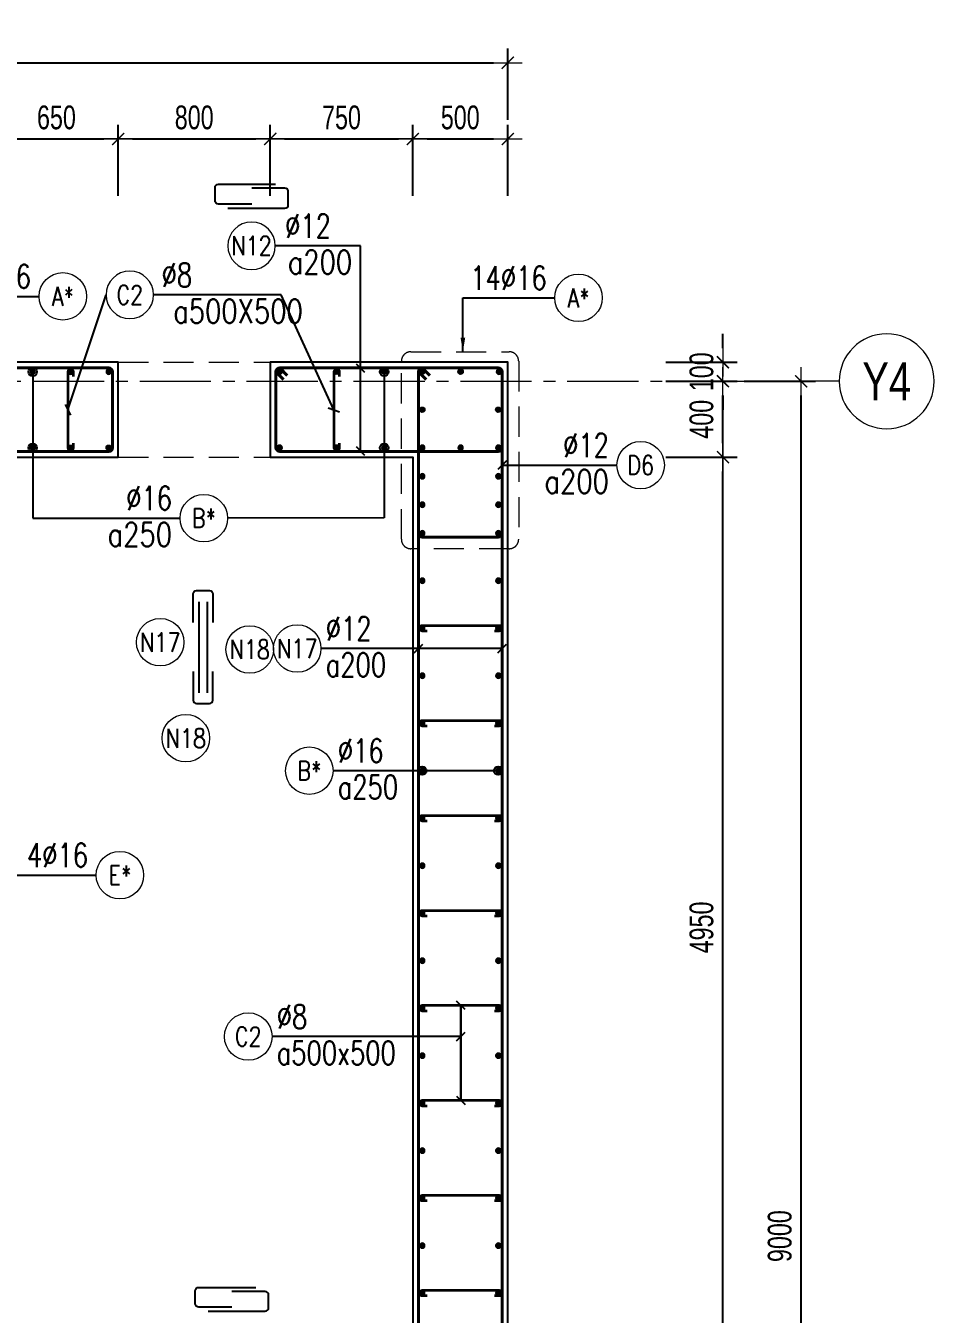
# Model space of a CAD drawing. Header units: millimetres. Extents: x 931337 to 1117500, y 19732 to 157199.
# Drawn here: x 957113 to 961893, y 67422 to 74204 of the extents above; entities that cross this region are included whole.
import ezdxf
from ezdxf.enums import TextEntityAlignment as Align

# ---------------------------------------------------------------- set-up
doc = ezdxf.new("R2010")
doc.units = ezdxf.units.MM
doc.header["$MEASUREMENT"] = 0
for name, pattern in [('HIDDEN', [9.525, 6.35, -3.175]), ('HIDDEN2', [4.7625, 3.175, -1.5875]), ('HT_Dim Grid$0$CENTER2', [1.125, 0.75, -0.125, 0.125, -0.125]), ('HT_Grid$0$CENTER2', [1.125, 0.75, -0.125, 0.125, -0.125])]:
    doc.linetypes.add(name, pattern=pattern)
doc.layers.get('0').update_dxf_attribs({"lineweight": 20})
doc.layers.get('Defpoints').update_dxf_attribs({"color": 151, "lineweight": 9})
for name, color, linetype in [('Hidden', 9, 'HIDDEN'), ('Leader', 6, 'Continuous'), ('Ligature', 1, 'Continuous')]:
    doc.layers.add(name, color=color, linetype=linetype)
for name, color, linetype, lineweight in [('HT_Core wall _B3F-B1F$0$NDC_S_WALL', 6, 'Continuous', 25), ('HT_Dim Grid$0$NDC_S_AXIS', 5, 'HT_Dim Grid$0$CENTER2', 13), ('HT_Dim Grid$0$NDC_S_SYMBOL', 1, 'Continuous', 15), ('HT_Dim Grid$0$NDC_S_TEXT SYMBOL', 7, 'Continuous', 20), ('HT_Grid$0$NDC_S_AXIS', 5, 'HT_Grid$0$CENTER2', 13), ('KC-LEADER', 153, 'Continuous', 18), ('KC-THEP', 6, 'Continuous', 40), ('NDC_S_BEAM', 3, 'HIDDEN2', 20), ('NDC_S_DIM', 1, 'Continuous', 15), ('NDC_S_HIDDEN', 8, 'HIDDEN2', 13), ('NDC_S_LEADER', 1, 'Continuous', 15), ('NDC_S_REBAR', 4, 'Continuous', 35), ('NDC_S_STIRRUP', 4, 'Continuous', 40), ('NDC_S_VN TEXT', 7, 'Continuous', 20)]:
    doc.layers.add(name, color=color, linetype=linetype, lineweight=lineweight)
doc.styles.add('HT_Dim Grid$0$NDC_ANNO', font='', dxfattribs={"width": 0.8})
doc.styles.add('NDC_ARIAL', font='arial.ttf', dxfattribs={"width": 0.85})
doc.styles.add('NDC_DIM', font='', dxfattribs={"width": 0.75})
doc.styles.add('NDC_EN TXT', font='romans.shx', dxfattribs={"width": 0.8})
doc.styles.get('HT_Dim Grid$0$NDC_ANNO').set_extended_font_data('Dotum')
doc.styles.get('NDC_DIM').set_extended_font_data('Dotum')
doc.dimstyles.new('NDC_1-50', dxfattribs={"dimscale": 50, "dimtxt": 2.5, "dimasz": 1, "dimexe": 1.5, "dimexo": 0, "dimgap": 0.8, "dimtad": 1, "dimdec": 0, "dimdsep": 46, "dimtxsty": 'NDC_ARIAL', "dimblk": 'DIMMARK', "dimcen": 49999.938995, "dimdle": 1.5, "dimclrd": 1, "dimclre": 1, "dimclrt": 3, "dimadec": 0, "dimazin": 0, "dimtfac": 1, "dimtdec": 0, "dimtix": 1, "dimtmove": 2, "dimatfit": 3, "dimfxl": 1, "dimarcsym": 0})
doc.dimstyles.new('NDC_dim_30', dxfattribs={"dimscale": 30, "dimtxt": 2.5, "dimasz": 1.5, "dimexe": 1.5, "dimexo": 2.5, "dimgap": 1, "dimtad": 1, "dimdec": 0, "dimzin": 0, "dimdsep": 46, "dimtxsty": 'NDC_DIM', "dimblk": 'DIMMARK', "dimcen": 0.09, "dimdle": 1.2, "dimclrd": 1, "dimclre": 1, "dimclrt": 3, "dimadec": 0, "dimazin": 0, "dimtfac": 1, "dimtdec": 0, "dimtix": 1, "dimtofl": 0, "dimtmove": 0, "dimatfit": 3, "dimfxl": 6, "dimfxlon": 1, "dimtolj": 1, "dimtzin": 0, "dimarcsym": 0})
doc.dimstyles.new('NDC_dim_50', dxfattribs={"dimscale": 50, "dimtxt": 2.5, "dimasz": 1.5, "dimexe": 1.5, "dimexo": 2.5, "dimgap": 1, "dimtad": 1, "dimdec": 0, "dimzin": 0, "dimdsep": 46, "dimtxsty": 'NDC_DIM', "dimblk": 'DIMMARK', "dimcen": 0.09, "dimdle": 1.2, "dimclrd": 1, "dimclre": 1, "dimclrt": 3, "dimadec": 0, "dimazin": 0, "dimtfac": 1, "dimtdec": 0, "dimtix": 1, "dimtofl": 0, "dimtmove": 0, "dimatfit": 3, "dimfxl": 6, "dimfxlon": 1, "dimtolj": 1, "dimtzin": 0, "dimarcsym": 0})

# ---------------------------------------------------------------- blocks, each defined once
blk = doc.blocks.new('THEP')
at = {"layer": 'KC-LEADER', "color": 6}
blk.add_circle((0, 0), 14, dxfattribs=at)
at = {"layer": 'KC-THEP'}
for p, q in [((-14, 0), (14, 0)), ((9.9, 9.9), (-9.9, -9.9)), ((-9.9, 9.9), (9.9, -9.9)), ((0, 14), (0, -14))]:
    blk.add_line(p, q, dxfattribs=at)
blk = doc.blocks.new('DIMMARK')
at = {"layer": 'NDC_S_DIM', "color": 1}
blk.add_line((-1.5, 0), (1, 0), dxfattribs=at)
at = {"layer": 'NDC_S_DIM', "color": 2, "const_width": 0.1}
blk.add_lwpolyline([(-0.424, -0.424), (0.424, 0.424)], dxfattribs=at)
blk = doc.blocks.new('*U9')
blk.add_circle((2.5, 0), 2.5)
at = {"layer": 'NDC_S_VN TEXT', "color": 3, "style": 'NDC_EN TXT', "width": 0.75}
blk.add_attdef('DK2', text='', height=2.5, dxfattribs=at).set_placement((-0.85, 0.85), align=Align.RIGHT)
at = {"layer": 'NDC_S_VN TEXT', "color": 7, "style": 'NDC_EN TXT', "width": 0.8}
blk.add_attdef('SH3', text='', height=2, dxfattribs=at).set_placement((2.5, 0), align=Align.MIDDLE)
blk = doc.blocks.new('*U10')
blk.add_circle((2.5, 0), 2.5)
at = {"layer": 'NDC_S_VN TEXT', "color": 3, "style": 'NDC_EN TXT'}
for tag, width, p in [('DK2', 0.75, (-0.85, 0.85)), ('KC2', 0.8, (-0.85, -2.97))]:
    blk.add_attdef(tag, text='', height=2.5, dxfattribs=dict(at, width=width)).set_placement(p, align=Align.RIGHT)
at = {"layer": 'NDC_S_VN TEXT', "color": 7, "style": 'NDC_EN TXT', "width": 0.8}
blk.add_attdef('SH3', text='', height=2, dxfattribs=at).set_placement((2.5, 0), align=Align.MIDDLE)
blk = doc.blocks.new('A$C72321851')
at = {"layer": 'Ligature'}
for points in [[(-60.9, -129.3), (-60.9, 170.9, -0.414214), (-43.3, 188.5), (25.8, 188.5, -0.414214), (43.4, 170.9), (43.4, -4.3)], [(-39.7, -4.3), (-39.7, -179.5, 0.414214), (-22.1, -197.1), (47, -197.1, 0.414214), (64.6, -179.5), (64.6, 120.7)]]:
    blk.add_lwpolyline(points, format="xyb", dxfattribs=at)
blk = doc.blocks.new('*U11')
blk.add_circle((-2.5, 0), 2.5)
at = {"layer": 'NDC_S_VN TEXT', "color": 3, "style": 'NDC_EN TXT', "width": 0.75}
for tag, p in [('DK1', (0.5, 0.85)), ('KC1', (0.5, -2.97))]:
    blk.add_attdef(tag, p, '', height=2.5, dxfattribs=at)
at = {"layer": 'NDC_S_VN TEXT', "color": 7, "style": 'NDC_EN TXT', "width": 0.8}
blk.add_attdef('SH2', text='', height=2, dxfattribs=at).set_placement((-2.5, 0), align=Align.MIDDLE)
blk = doc.blocks.new('*U12')
blk.add_circle((-2.5, 0), 2.5)
at = {"layer": 'NDC_S_VN TEXT', "color": 3, "style": 'NDC_EN TXT', "width": 0.75}
for tag, p in [('DK1', (0.5, 0.85)), ('KC1', (0.5, -2.97))]:
    blk.add_attdef(tag, p, '', height=2.5, dxfattribs=at)
at = {"layer": 'NDC_S_VN TEXT', "color": 7, "style": 'NDC_EN TXT', "width": 0.8}
blk.add_attdef('SH2', text='', height=2, dxfattribs=at).set_placement((-2.5, 0), align=Align.MIDDLE)
blk = doc.blocks.new('A$C7BC65A55')
at = {"layer": 'Ligature'}
for p, q in [((-15.2, 372, 0), (-15.2, 38.5, 0)), ((15.2, 372, 0), (15.2, 38.5, 0))]:
    blk.add_line(p, q, dxfattribs=at)
for points in [[(-36.2, 296.5), (-36.2, 400.9, -0.414214), (-24, 413.1), (24, 413.1, -0.414214), (36.2, 400.9), (36.2, 296.5)], [(-36.2, 116.5), (-36.2, 12.2, 0.414214), (-24, 0), (24, 0, 0.414214), (36.2, 12.2), (36.2, 116.5)]]:
    blk.add_lwpolyline(points, format="xyb", dxfattribs=at)
blk = doc.blocks.new('*D723')
at = {"layer": 'Defpoints', "color": 0, "ltscale": 200, "transparency": 16777216}
for p in [(957599.2, 73608.4), (956949.2, 71932.7), (957599.2, 71932.7)]:
    blk.add_point(p, dxfattribs=at)
at = {"layer": 'NDC_S_DIM', "color": 1, "lineweight": -2, "ltscale": 200, "transparency": 16777216}
for p, q in [((956949.2, 73308.4), (956949.2, 73683.4)), ((957599.2, 73308.4), (957599.2, 73683.4)), ((957024.2, 73608.4), (957524.2, 73608.4))]:
    blk.add_line(p, q, dxfattribs=at)
at = {"layer": 'NDC_S_DIM', "color": 1, "lineweight": -2, "ltscale": 200, "transparency": 16777216, "xscale": 75, "yscale": 75, "zscale": 75, "rotation": 180}
blk.add_blockref('DIMMARK', (956949.2, 73608.4), dxfattribs=at)
at = {"layer": 'NDC_S_DIM', "color": 1, "lineweight": -2, "ltscale": 200, "transparency": 16777216, "xscale": 75, "yscale": 75, "zscale": 75}
blk.add_blockref('DIMMARK', (957599.2, 73608.4), dxfattribs=at)
at = {"layer": 'NDC_S_DIM', "color": 3, "ltscale": 200, "transparency": 16777216, "insert": (957274.2, 73721), "char_height": 125, "attachment_point": 5, "style": 'NDC_DIM'}
blk.add_mtext('\\A1;650', dxfattribs=at)
blk = doc.blocks.new('*D724')
at = {"layer": 'Defpoints', "color": 0, "ltscale": 200, "transparency": 16777216}
for p in [(958399.2, 73608.4), (957599.2, 71932.7), (958399.2, 71932.7)]:
    blk.add_point(p, dxfattribs=at)
at = {"layer": 'NDC_S_DIM', "color": 1, "lineweight": -2, "ltscale": 200, "transparency": 16777216}
for p, q in [((957599.2, 73308.4), (957599.2, 73683.4)), ((958399.2, 73308.4), (958399.2, 73683.4)), ((957674.2, 73608.4), (958324.2, 73608.4))]:
    blk.add_line(p, q, dxfattribs=at)
at = {"layer": 'NDC_S_DIM', "color": 1, "lineweight": -2, "ltscale": 200, "transparency": 16777216, "xscale": 75, "yscale": 75, "zscale": 75, "rotation": 180}
blk.add_blockref('DIMMARK', (957599.2, 73608.4), dxfattribs=at)
at = {"layer": 'NDC_S_DIM', "color": 1, "lineweight": -2, "ltscale": 200, "transparency": 16777216, "xscale": 75, "yscale": 75, "zscale": 75}
blk.add_blockref('DIMMARK', (958399.2, 73608.4), dxfattribs=at)
at = {"layer": 'NDC_S_DIM', "color": 3, "ltscale": 200, "transparency": 16777216, "insert": (957999.2, 73721), "char_height": 125, "attachment_point": 5, "style": 'NDC_DIM'}
blk.add_mtext('\\A1;800', dxfattribs=at)
blk = doc.blocks.new('*D725')
at = {"layer": 'Defpoints', "color": 0, "ltscale": 200, "transparency": 16777216}
for p in [(959149.2, 73608.4), (958399.2, 71932.7), (959149.2, 71932.7)]:
    blk.add_point(p, dxfattribs=at)
at = {"layer": 'NDC_S_DIM', "color": 1, "lineweight": -2, "ltscale": 200, "transparency": 16777216}
for p, q in [((958399.2, 73308.4), (958399.2, 73683.4)), ((959149.2, 73308.4), (959149.2, 73683.4)), ((958474.2, 73608.4), (959074.2, 73608.4))]:
    blk.add_line(p, q, dxfattribs=at)
at = {"layer": 'NDC_S_DIM', "color": 1, "lineweight": -2, "ltscale": 200, "transparency": 16777216, "xscale": 75, "yscale": 75, "zscale": 75, "rotation": 180}
blk.add_blockref('DIMMARK', (958399.2, 73608.4), dxfattribs=at)
at = {"layer": 'NDC_S_DIM', "color": 1, "lineweight": -2, "ltscale": 200, "transparency": 16777216, "xscale": 75, "yscale": 75, "zscale": 75}
blk.add_blockref('DIMMARK', (959149.2, 73608.4), dxfattribs=at)
at = {"layer": 'NDC_S_DIM', "color": 3, "ltscale": 200, "transparency": 16777216, "insert": (958774.2, 73721), "char_height": 125, "attachment_point": 5, "style": 'NDC_DIM'}
blk.add_mtext('\\A1;750', dxfattribs=at)
blk = doc.blocks.new('*D726')
at = {"layer": 'Defpoints', "color": 0, "ltscale": 200, "transparency": 16777216}
for p in [(959649.2, 73608.4), (959149.2, 71932.7), (959649.2, 71891)]:
    blk.add_point(p, dxfattribs=at)
at = {"layer": 'NDC_S_DIM', "color": 1, "lineweight": -2, "ltscale": 200, "transparency": 16777216}
for p, q in [((959149.2, 73308.4), (959149.2, 73683.4)), ((959649.2, 73308.4), (959649.2, 73683.4)), ((959224.2, 73608.4), (959574.2, 73608.4))]:
    blk.add_line(p, q, dxfattribs=at)
at = {"layer": 'NDC_S_DIM', "color": 1, "lineweight": -2, "ltscale": 200, "transparency": 16777216, "xscale": 75, "yscale": 75, "zscale": 75, "rotation": 180}
blk.add_blockref('DIMMARK', (959149.2, 73608.4), dxfattribs=at)
at = {"layer": 'NDC_S_DIM', "color": 1, "lineweight": -2, "ltscale": 200, "transparency": 16777216, "xscale": 75, "yscale": 75, "zscale": 75}
blk.add_blockref('DIMMARK', (959649.2, 73608.4), dxfattribs=at)
at = {"layer": 'NDC_S_DIM', "color": 3, "ltscale": 200, "transparency": 16777216, "insert": (959399.2, 73721), "char_height": 125, "attachment_point": 5, "style": 'NDC_DIM'}
blk.add_mtext('\\A1;500', dxfattribs=at)
blk = doc.blocks.new('*D736')
at = {"layer": 'Defpoints', "color": 0, "ltscale": 200, "transparency": 16777216}
for p in [(959149.2, 71932.7), (960781.5, 71932.7), (959149.2, 66982.7)]:
    blk.add_point(p, dxfattribs=at)
at = {"layer": 'NDC_S_DIM', "color": 1, "lineweight": -2, "ltscale": 200, "transparency": 16777216}
for p, q in [((960481.5, 71932.7), (960856.5, 71932.7)), ((960781.5, 67057.7), (960781.5, 71857.7)), ((960481.5, 66982.7), (960856.5, 66982.7))]:
    blk.add_line(p, q, dxfattribs=at)
at = {"layer": 'NDC_S_DIM', "color": 1, "lineweight": -2, "ltscale": 200, "transparency": 16777216, "xscale": 75, "yscale": 75, "zscale": 75}
for p, rotation in [((960781.5, 71932.7), 90), ((960781.5, 66982.7), 270)]:
    blk.add_blockref('DIMMARK', p, dxfattribs=dict(at, rotation=rotation))
at = {"layer": 'NDC_S_DIM', "color": 3, "ltscale": 200, "transparency": 16777216, "insert": (960668.9, 69457.7), "char_height": 125, "attachment_point": 5, "rotation": 90, "style": 'NDC_DIM'}
blk.add_mtext('\\A1;4950', dxfattribs=at)
blk = doc.blocks.new('*D737')
at = {"layer": 'Defpoints', "color": 0, "ltscale": 200, "transparency": 16777216}
for p in [(959149.2, 72332.7), (960781.5, 72332.7), (959149.2, 71932.7)]:
    blk.add_point(p, dxfattribs=at)
at = {"layer": 'NDC_S_DIM', "color": 1, "lineweight": -2, "ltscale": 200, "transparency": 16777216}
for p, q in [((960481.5, 72332.7), (960856.5, 72332.7)), ((960781.5, 72007.7), (960781.5, 72257.7)), ((960481.5, 71932.7), (960856.5, 71932.7))]:
    blk.add_line(p, q, dxfattribs=at)
at = {"layer": 'NDC_S_DIM', "color": 1, "lineweight": -2, "ltscale": 200, "transparency": 16777216, "xscale": 75, "yscale": 75, "zscale": 75}
for p, rotation in [((960781.5, 72332.7), 90), ((960781.5, 71932.7), 270)]:
    blk.add_blockref('DIMMARK', p, dxfattribs=dict(at, rotation=rotation))
at = {"layer": 'NDC_S_DIM', "color": 3, "ltscale": 200, "transparency": 16777216, "insert": (960668.9, 72132.7), "char_height": 125, "attachment_point": 5, "rotation": 90, "style": 'NDC_DIM'}
blk.add_mtext('\\A1;400', dxfattribs=at)
blk = doc.blocks.new('*D738')
at = {"layer": 'Defpoints', "color": 0, "ltscale": 200, "transparency": 16777216}
for p in [(960442.6, 72332.7), (961193.2, 72332.7), (960442.6, 63332.7)]:
    blk.add_point(p, dxfattribs=at)
at = {"layer": 'NDC_S_DIM', "color": 1, "lineweight": -2, "ltscale": 200, "transparency": 16777216}
for p, q in [((960893.2, 72332.7), (961268.2, 72332.7)), ((961193.2, 63407.7), (961193.2, 72257.7)), ((960893.2, 63332.7), (961268.2, 63332.7))]:
    blk.add_line(p, q, dxfattribs=at)
at = {"layer": 'NDC_S_DIM', "color": 1, "lineweight": -2, "ltscale": 200, "transparency": 16777216, "xscale": 75, "yscale": 75, "zscale": 75}
for p, rotation in [((961193.2, 72332.7), 90), ((961193.2, 63332.7), 270)]:
    blk.add_blockref('DIMMARK', p, dxfattribs=dict(at, rotation=rotation))
at = {"layer": 'NDC_S_DIM', "color": 3, "ltscale": 200, "transparency": 16777216, "insert": (961080.6, 67832.7), "char_height": 125, "attachment_point": 5, "rotation": 90, "style": 'NDC_DIM'}
blk.add_mtext('\\A1;9000', dxfattribs=at)
blk = doc.blocks.new('*U93')
at = {"layer": 'HT_Dim Grid$0$NDC_S_SYMBOL'}
blk.add_line((5, 0), (9, 0), dxfattribs=at)
blk.add_circle((0, 0), 5, dxfattribs=at)
at = {"layer": 'HT_Dim Grid$0$NDC_S_TEXT SYMBOL', "color": 7, "style": 'HT_Dim Grid$0$NDC_ANNO', "width": 0.8}
blk.add_attdef('GRID', text='', height=4, rotation=270, dxfattribs=at).set_placement((0, 0), align=Align.MIDDLE)
blk = doc.blocks.new('*D739')
at = {"layer": 'Defpoints', "color": 0, "ltscale": 200, "transparency": 16777216}
for p in [(959556, 72432.7), (960781.5, 72432.7), (959149.2, 72332.7)]:
    blk.add_point(p, dxfattribs=at)
at = {"layer": 'NDC_S_DIM', "color": 1, "lineweight": -2, "ltscale": 200, "transparency": 16777216}
for p, q in [((960781.5, 72507.7), (960781.5, 72582.7)), ((960481.5, 72432.7), (960856.5, 72432.7)), ((960481.5, 72332.7), (960856.5, 72332.7)), ((960781.5, 72257.7), (960781.5, 72182.7))]:
    blk.add_line(p, q, dxfattribs=at)
at = {"layer": 'NDC_S_DIM', "color": 1, "lineweight": -2, "ltscale": 200, "transparency": 16777216, "xscale": 75, "yscale": 75, "zscale": 75}
for p, rotation in [((960781.5, 72432.7), 270), ((960781.5, 72332.7), 90)]:
    blk.add_blockref('DIMMARK', p, dxfattribs=dict(at, rotation=rotation))
at = {"layer": 'NDC_S_DIM', "color": 3, "ltscale": 200, "transparency": 16777216, "insert": (960668.9, 72382.7), "char_height": 125, "attachment_point": 5, "rotation": 90, "style": 'NDC_DIM'}
blk.add_mtext('\\A1;100', dxfattribs=at)
blk = doc.blocks.new('*D745')
at = {"layer": 'Defpoints', "color": 0, "ltscale": 200, "transparency": 16777216}
for p in [(959649.2, 74009.5), (950849.2, 73308.4), (959649.2, 72432.7)]:
    blk.add_point(p, dxfattribs=at)
at = {"layer": 'NDC_S_DIM', "color": 1, "lineweight": -2, "ltscale": 200, "transparency": 16777216}
for p, q in [((950849.2, 73709.5), (950849.2, 74084.5)), ((959649.2, 73709.5), (959649.2, 74084.5)), ((950924.2, 74009.5), (959574.2, 74009.5))]:
    blk.add_line(p, q, dxfattribs=at)
at = {"layer": 'NDC_S_DIM', "color": 1, "lineweight": -2, "ltscale": 200, "transparency": 16777216, "xscale": 75, "yscale": 75, "zscale": 75, "rotation": 180}
blk.add_blockref('DIMMARK', (950849.2, 74009.5), dxfattribs=at)
at = {"layer": 'NDC_S_DIM', "color": 1, "lineweight": -2, "ltscale": 200, "transparency": 16777216, "xscale": 75, "yscale": 75, "zscale": 75}
blk.add_blockref('DIMMARK', (959649.2, 74009.5), dxfattribs=at)
at = {"layer": 'NDC_S_DIM', "color": 3, "ltscale": 200, "transparency": 16777216, "insert": (955249.2, 74122.1), "char_height": 125, "attachment_point": 5, "style": 'NDC_DIM'}
blk.add_mtext('\\A1;8800', dxfattribs=at)

msp = doc.modelspace()

# ---------------------------------------------------------------- linework, layer by layer
for centre in [(957820.463, 70958.979), (958291.432, 70920.819), (957954.911, 70453.976)]:
    msp.add_circle(centre, 125)
at = {"layer": 'HT_Core wall _B3F-B1F$0$NDC_S_WALL'}
for points in [[(956949.189, 66982.693), (956949.189, 71932.693), (957599.189, 71932.693), (957599.189, 72432.693), (955749.189, 72432.693), (955749.189, 71932.693), (956649.189, 71932.693), (956649.189, 69882.693), (953849.189, 69882.693), (953849.189, 71932.693), (954649.189, 71932.693), (954649.189, 72432.693), (949599.189, 72432.693)], [(959649.189, 65132.693), (959649.189, 72432.693), (958399.189, 72432.693), (958399.189, 71932.693), (959149.189, 71932.693), (959149.189, 66982.693)]]:
    msp.add_lwpolyline(points, dxfattribs=at)
at = {"layer": 'HT_Grid$0$NDC_S_AXIS', "ltscale": 500}
msp.add_line((945899.813, 72332.693), (961193.189, 72332.693), dxfattribs=at)
at = {"layer": 'NDC_S_BEAM', "ltscale": 50}
for p, q in [((957599.189, 72432.693), (958399.189, 72432.693)), ((957599.189, 71932.693), (958399.189, 71932.693))]:
    msp.add_line(p, q, dxfattribs=at)
at = {"layer": 'NDC_S_HIDDEN', "ltscale": 50}
msp.add_lwpolyline([(959656.591, 71451.42), (959139.25, 71451.42, -0.41421356), (959089.25, 71501.42), (959089.25, 72437.896, -0.41421356), (959139.25, 72487.896), (959656.591, 72487.896, -0.41421356), (959706.591, 72437.896), (959706.591, 71501.42, -0.41421356)], format="xyb", close=True, dxfattribs=at)
at = {"layer": 'NDC_S_REBAR'}
for points in [[(957364.189, 72357.693), (957364.189, 72382.693, 1), (957334.189, 72382.693), (957334.189, 71982.693, 1), (957364.189, 71982.693), (957364.189, 72007.693)], [(958764.189, 72357.693), (958764.189, 72382.693, 1), (958734.189, 72382.693), (958734.189, 71982.693, 1), (958764.189, 71982.693), (958764.189, 72007.693)], [(959224.189, 71017.693), (959199.189, 71017.693, -1), (959199.189, 71047.693), (959604.658, 71047.693, -1), (959604.658, 71017.693), (959579.658, 71017.693)], [(959224.189, 70517.693), (959199.189, 70517.693, -1), (959199.189, 70547.693), (959604.658, 70547.693, -1), (959604.658, 70517.693), (959579.658, 70517.693)], [(959224.189, 70017.693), (959199.189, 70017.693, -1), (959199.189, 70047.693), (959604.658, 70047.693, -1), (959604.658, 70017.693), (959579.658, 70017.693)], [(959224.189, 69517.693), (959199.189, 69517.693, -1), (959199.189, 69547.693), (959604.658, 69547.693, -1), (959604.658, 69517.693), (959579.658, 69517.693)], [(959224.189, 69017.693), (959199.189, 69017.693, -1), (959199.189, 69047.693), (959604.658, 69047.693, -1), (959604.658, 69017.693), (959579.658, 69017.693)], [(959224.189, 68517.693), (959199.189, 68517.693, -1), (959199.189, 68547.693), (959604.658, 68547.693, -1), (959604.658, 68517.693), (959579.658, 68517.693)], [(959224.189, 68017.693), (959199.189, 68017.693, -1), (959199.189, 68047.693), (959604.658, 68047.693, -1), (959604.658, 68017.693), (959579.658, 68017.693)], [(959224.189, 67517.693), (959199.189, 67517.693, -1), (959199.189, 67547.693), (959604.658, 67547.693, -1), (959604.658, 67517.693), (959579.658, 67517.693)]]:
    msp.add_lwpolyline(points, format="xyb", dxfattribs=at)
at = {"layer": 'NDC_S_STIRRUP'}
for points in [[(955839.189, 72362.693), (955799.189, 72402.693, 0.41421356), (955779.189, 72382.693), (955779.189, 71982.693, 0.41421356), (955799.189, 71962.693), (957549.189, 71962.693, 0.41421356), (957569.189, 71982.693), (957569.189, 72382.693, 0.41421356), (957549.189, 72402.693), (955799.189, 72402.693, 0.41421356), (955779.189, 72382.693), (955819.189, 72342.693)], [(958489.189, 72362.693), (958449.189, 72402.693, 0.41421356), (958429.189, 72382.693), (958429.189, 71982.693, 0.41421356), (958449.189, 71962.693), (959599.189, 71962.693, 0.41421356), (959619.189, 71982.693), (959619.189, 72382.693, 0.41421356), (959599.189, 72402.693), (958449.189, 72402.693, 0.41421356), (958429.189, 72382.693), (958469.189, 72342.693)], [(959219.189, 72342.693), (959179.189, 72382.693, -0.41421356), (959199.189, 72402.693), (959599.189, 72402.693, -0.41421356), (959619.189, 72382.693), (959619.189, 71532.877, -0.41421356), (959599.189, 71512.877), (959199.189, 71512.877, -0.41421356), (959179.189, 71532.877), (959179.189, 72382.693, -0.41421356), (959199.189, 72402.693), (959239.189, 72362.693)], [(959219.189, 72342.693), (959179.189, 72382.693, -0.41421356), (959199.189, 72402.693), (959599.189, 72402.693, -0.41421356), (959619.189, 72382.693), (959619.189, 65182.693, -0.41421356), (959599.189, 65162.693), (959199.189, 65162.693, -0.41421356), (959179.189, 65182.693), (959179.189, 72382.693, -0.41421356), (959199.189, 72402.693), (959239.189, 72362.693)]]:
    msp.add_lwpolyline(points, format="xyb", dxfattribs=at)

# ---------------------------------------------------------------- block references
at = {"layer": 'Hidden', "xscale": 1.44, "yscale": 1.44, "zscale": 1.44}
msp.add_blockref('A$C7BC65A55', (958045.543, 70636.698, 0.03), dxfattribs=at)
at = {"layer": 'HT_Dim Grid$0$NDC_S_AXIS'}
ref = msp.add_blockref('*U93', (961643.189, 72332.693), dxfattribs=dict(at, xscale=-50, yscale=50, zscale=50))
ref.add_attrib('GRID', 'Y4', dxfattribs={"layer": 'HT_Dim Grid$0$NDC_S_TEXT SYMBOL', "color": 7, "height": 200, "style": 'HT_Dim Grid$0$NDC_ANNO', "width": 0.8}).set_placement((961643.189, 72332.693), align=Align.MIDDLE)
at = {"layer": 'KC-THEP', "xscale": -1}
for p, rotation in [((957149.189, 72382.693), 350.3314355636191), ((957349.189, 72382.693), 350.3314355636191), ((957549.189, 72382.693), 350.3314355636191), ((959602.701, 72382.693), 170.331435563619), ((958449.189, 71982.693), 170.331435563619), ((958749.189, 71982.693), 170.331435563619), ((958999.189, 71982.693), 170.331435563619), ((959199.189, 71982.693), 170.331435563619), ((959400.945, 71982.693), 170.331435563619), ((959599.189, 71982.693), 170.331435563619), ((959199.189, 71832.693), 170.331435563619), ((959599.189, 71832.693), 170.331435563619), ((959199.189, 71682.693), 170.331435563619), ((959599.189, 71682.693), 170.331435563619), ((959199.189, 71532.693), 170.331435563619), ((959599.189, 71532.693), 170.331435563619), ((959199.189, 71282.693), 170.331435563619), ((959599.189, 71282.693), 170.331435563619), ((959199.189, 71032.693), 170.331435563619), ((959599.189, 71032.693), 170.331435563619), ((959199.189, 70782.693), 170.331435563619), ((959599.189, 70782.693), 170.331435563619), ((959199.189, 70532.693), 170.331435563619), ((959599.189, 70532.693), 170.331435563619), ((959199.189, 70282.693), 170.331435563619), ((959599.189, 70282.693), 170.331435563619), ((959199.189, 70032.693), 170.331435563619), ((959599.189, 70032.693), 170.331435563619), ((959199.189, 69782.693), 170.331435563619), ((959599.189, 69782.693), 170.331435563619), ((959199.189, 69532.693), 170.331435563619), ((959599.189, 69532.693), 170.331435563619), ((959199.189, 69282.693), 170.331435563619), ((959599.189, 69282.693), 170.331435563619), ((959199.189, 69032.693), 170.331435563619), ((959599.189, 69032.693), 170.331435563619), ((959199.189, 68782.693), 170.331435563619), ((959599.189, 68782.693), 170.331435563619), ((959199.189, 68532.693), 170.331435563619), ((959599.189, 68532.693), 170.331435563619), ((959199.189, 68282.693), 170.331435563619), ((959599.189, 68282.693), 170.331435563619), ((959199.189, 68032.693), 170.331435563619), ((959599.189, 68032.693), 170.331435563619), ((959199.189, 67782.693), 170.331435563619), ((959599.189, 67782.693), 170.331435563619), ((959199.189, 67532.693), 170.331435563619), ((959599.189, 67532.693), 170.331435563619)]:
    msp.add_blockref('THEP', p, dxfattribs=dict(at, rotation=rotation))
at = {"layer": 'KC-THEP'}
for p, rotation in [((958449.189, 72382.693), 9.668564436380946), ((958749.189, 72382.693), 9.668564436380946), ((958999.189, 72382.693), 9.668564436380946), ((959199.189, 72382.693), 9.668564436380946), ((959400.945, 72382.693), 9.668564436380946), ((959199.189, 72182.693), 9.668564436380946), ((959599.189, 72182.693), 9.668564436380946), ((957149.189, 71982.693), 189.6685644363809), ((957349.189, 71982.693), 189.6685644363809), ((957549.189, 71982.693), 189.6685644363809)]:
    msp.add_blockref('THEP', p, dxfattribs=dict(at, rotation=rotation))
at = {"layer": 'Leader', "xscale": -1, "rotation": 270.0000000000001}
for p in [(958305.978, 73305.322), (958202.2, 67498.217)]:
    msp.add_blockref('A$C72321851', p, dxfattribs=at)
at = {"layer": 'NDC_S_VN TEXT'}
ref = msp.add_blockref('*U10', (958425.989, 73045.731), dxfattribs=dict(at, xscale=-50, yscale=50, zscale=50))
ref.add_attrib('SH3', 'N12', dxfattribs={"color": 7, "height": 100, "style": 'NDC_EN TXT', "width": 0.8}).set_placement((958300.989, 73045.731), align=Align.MIDDLE)
ref.add_attrib('DK2', '%%C12', dxfattribs={"color": 3, "height": 125, "style": 'NDC_EN TXT', "width": 0.75}).set_placement((958718.489, 73088.006), align=Align.RIGHT)
ref.add_attrib('KC2', 'a200', dxfattribs={"color": 3, "height": 125, "style": 'NDC_EN TXT', "width": 0.8}).set_placement((958830.393, 72897.103), align=Align.RIGHT)
at = {"layer": 'NDC_S_VN TEXT', "xscale": 50, "yscale": 50, "zscale": 50}
for name, p, values in [('*U9', (957182.974, 72779.719), {'SH3': 'A*', 'DK2': '12%%C16'}), ('*U9', (959896.19, 72771.834), {'SH3': 'A*', 'DK2': '14%%C16'}), ('*U10', (960223.746, 71891.19), {'SH3': 'D6', 'DK2': '%%C12', 'KC2': 'a200'}), ('*U10', (957925.033, 71612.319), {'SH3': 'B*', 'DK2': '%%C16', 'KC2': 'a250'}), ('*U11', (958666.375, 70925.987), {'SH2': 'N17', 'DK1': '%%C12', 'KC1': 'a200'}), ('*U11', (958729.842, 70282.693), {'SH2': 'B*', 'DK1': '%%C16', 'KC1': 'a250'}), ('*U9', (957483.164, 69733.083), {'SH3': 'E*', 'DK2': '4%%C16'}), ('*U12', (958408.582, 68883.332), {'SH2': 'C2', 'DK1': '%%c8', 'KC1': 'a500x500'})]:
    msp.add_blockref(name, p, dxfattribs=at).add_auto_attribs(values)
at = {"layer": 'NDC_S_VN TEXT'}
ref = msp.add_blockref('*U10', (957785.348, 72787.726), dxfattribs=dict(at, xscale=-50, yscale=50, zscale=50))
ref.add_attrib('SH3', 'C2', dxfattribs={"color": 7, "height": 100, "style": 'NDC_EN TXT', "width": 0.8}).set_placement((957660.348, 72787.726), align=Align.MIDDLE)
ref.add_attrib('DK2', '%%c8', dxfattribs={"color": 3, "height": 125, "style": 'NDC_EN TXT', "width": 0.75}).set_placement((957988.562, 72830.001), align=Align.RIGHT)
ref.add_attrib('KC2', 'a500X500', dxfattribs={"color": 3, "height": 125, "style": 'NDC_EN TXT', "width": 0.8}).set_placement((958570.705, 72639.099), align=Align.RIGHT)

# ---------------------------------------------------------------- texts
at = {"layer": 'NDC_S_VN TEXT', "color": 7, "style": 'NDC_EN TXT', "width": 0.8}
for tag, p in [('N17', (957820.463, 70958.979)), ('N18', (958291.432, 70920.819)), ('N18', (957954.911, 70453.976))]:
    msp.add_attdef(tag, text='3', height=100, dxfattribs=at).set_placement(p, align=Align.MIDDLE)

# ---------------------------------------------------------------- dimensions: what is measured, and where the dimension line sits
at = {"layer": 'NDC_S_DIM', "ltscale": 200}
for base, p1, p2, picture, middle in [((959649.189, 74009.538), (950849.189, 73308.408), (959649.189, 72432.693), '*D745', (955249.189, 74122.123)), ((957599.189, 73608.408), (956949.189, 71932.693), (957599.189, 71932.693), '*D723', (957274.189, 73720.993)), ((958399.189, 73608.408), (957599.189, 71932.693), (958399.189, 71932.693), '*D724', (957999.189, 73720.993)), ((959149.189, 73608.408), (958399.189, 71932.693), (959149.189, 71932.693), '*D725', (958774.189, 73720.993)), ((959649.189, 73608.408), (959149.189, 71932.693), (959649.189, 71891.009), '*D726', (959399.189, 73720.993))]:
    dim = msp.add_linear_dim(base=base, p1=p1, p2=p2, dimstyle='NDC_dim_50', override={"dimtmove": 1}, dxfattribs=at)
    dim.commit()
    dim.dimension.update_dxf_attribs({"geometry": picture, "text_midpoint": middle})
for base, p1, p2, picture, middle in [((960781.534, 72432.693), (959149.189, 72332.693), (959556.047, 72432.693), '*D739', (960668.949, 72382.693)), ((960781.534, 72332.693), (959149.189, 71932.693), (959149.189, 72332.693), '*D737', (960668.949, 72132.693)), ((960781.534, 71932.693), (959149.189, 66982.693), (959149.189, 71932.693), '*D736', (960668.949, 69457.693))]:
    dim = msp.add_linear_dim(base=base, p1=p1, p2=p2, angle=90, dimstyle='NDC_dim_50', override={"dimtmove": 1}, dxfattribs=at)
    dim.commit()
    dim.dimension.update_dxf_attribs({"geometry": picture, "text_midpoint": middle})
dim = msp.add_linear_dim(base=(961193.189, 72332.693), p1=(960442.646, 63332.693), p2=(960442.646, 72332.693), angle=90, dimstyle='NDC_dim_50', dxfattribs=at)
dim.commit()
dim.dimension.update_dxf_attribs({"geometry": '*D738', "text_midpoint": (961080.604, 67832.693)})

# ---------------------------------------------------------------- leaders
at = {"layer": 'NDC_S_LEADER'}
for points, dimstyle, override in [([(958873.424, 71966.131), (958873.424, 73045.55), (958425.989, 73045.55)], 'NDC_dim_30', {"dimgap": 1, "dimtad": 0, "dimldrblk": 'Oblique'}), ([(958873.424, 72402.693), (958873.424, 73045.55), (958425.989, 73045.55)], 'NDC_dim_30', {"dimtad": 0, "dimldrblk": 'Oblique'}), ([(956699.793, 72495.781), (956699.793, 72779.719), (957182.974, 72779.719)], 'NDC_dim_50', {"dimtad": 0}), ([(957334.189, 72182.693), (957535.348, 72787.726)], 'NDC_dim_30', {"dimtad": 0, "dimldrblk": 'Oblique'}), ([(958734.189, 72182.693), (958456.882, 72787.725), (957785.348, 72787.725)], 'NDC_dim_30', {"dimtad": 0, "dimldrblk": 'Oblique'}), ([(959413.01, 72487.896), (959413.01, 72771.834), (959896.19, 72771.834)], 'NDC_dim_50', {"dimtad": 0}), ([(957149.247, 72382.693), (957149.189, 71612.138), (957925.033, 71612.138)], 'NDC_dim_30', {"dimgap": 1, "dimtad": 0, "dimldrblk": 'Origin'}), ([(958999.189, 72382.693), (958999.189, 71614.006), (958175.033, 71612.319)], 'NDC_dim_30', {"dimtad": 0, "dimldrblk": 'Origin'}), ([(957149.189, 71982.031), (957149.189, 71612.138), (957925.033, 71612.138)], 'NDC_dim_30', {"dimgap": 1, "dimtad": 0, "dimldrblk": 'Origin'}), ([(958999.189, 71982.693), (958999.189, 71614.006), (958175.033, 71612.319)], 'NDC_dim_30', {"dimtad": 0, "dimldrblk": 'Origin'}), ([(959619.189, 71891.009), (960223.746, 71891.009)], 'NDC_dim_30', {"dimtad": 0, "dimldrblk": 'Oblique'}), ([(959619.189, 70925.806), (958666.374, 70925.806)], 'NDC_dim_30', {"dimtad": 0, "dimldrblk": 'Oblique'}), ([(959179.189, 70925.806), (958666.374, 70925.806)], 'NDC_dim_30', {"dimtad": 0, "dimldrblk": 'Oblique'}), ([(959599.189, 70282.693), (958729.842, 70282.693)], 'NDC_dim_30', {"dimtad": 0, "dimldrblk": 'Origin'}), ([(959198.789, 70282.693), (958729.842, 70282.693)], 'NDC_dim_30', {"dimtad": 0, "dimldrblk": 'Origin'}), ([(956994.291, 69733.083), (957483.164, 69733.083)], 'NDC_1-50', {"dimgap": 0.8, "dimtad": 0}), ([(959401.895, 69047.693), (959401.895, 68547.693)], 'NDC_dim_30', {"dimtad": 0, "dimldrblk": 'Oblique'}), ([(959401.895, 68547.693), (959401.895, 69047.693)], 'NDC_dim_30', {"dimtad": 0, "dimldrblk": 'Oblique'}), ([(959401.895, 68883.331), (958408.582, 68883.331)], 'NDC_dim_30', {"dimtad": 0, "dimldrblk": 'Oblique'})]:
    msp.add_leader(points, dimstyle=dimstyle, override=override, dxfattribs=at)

doc.saveas('drawing.dxf')
